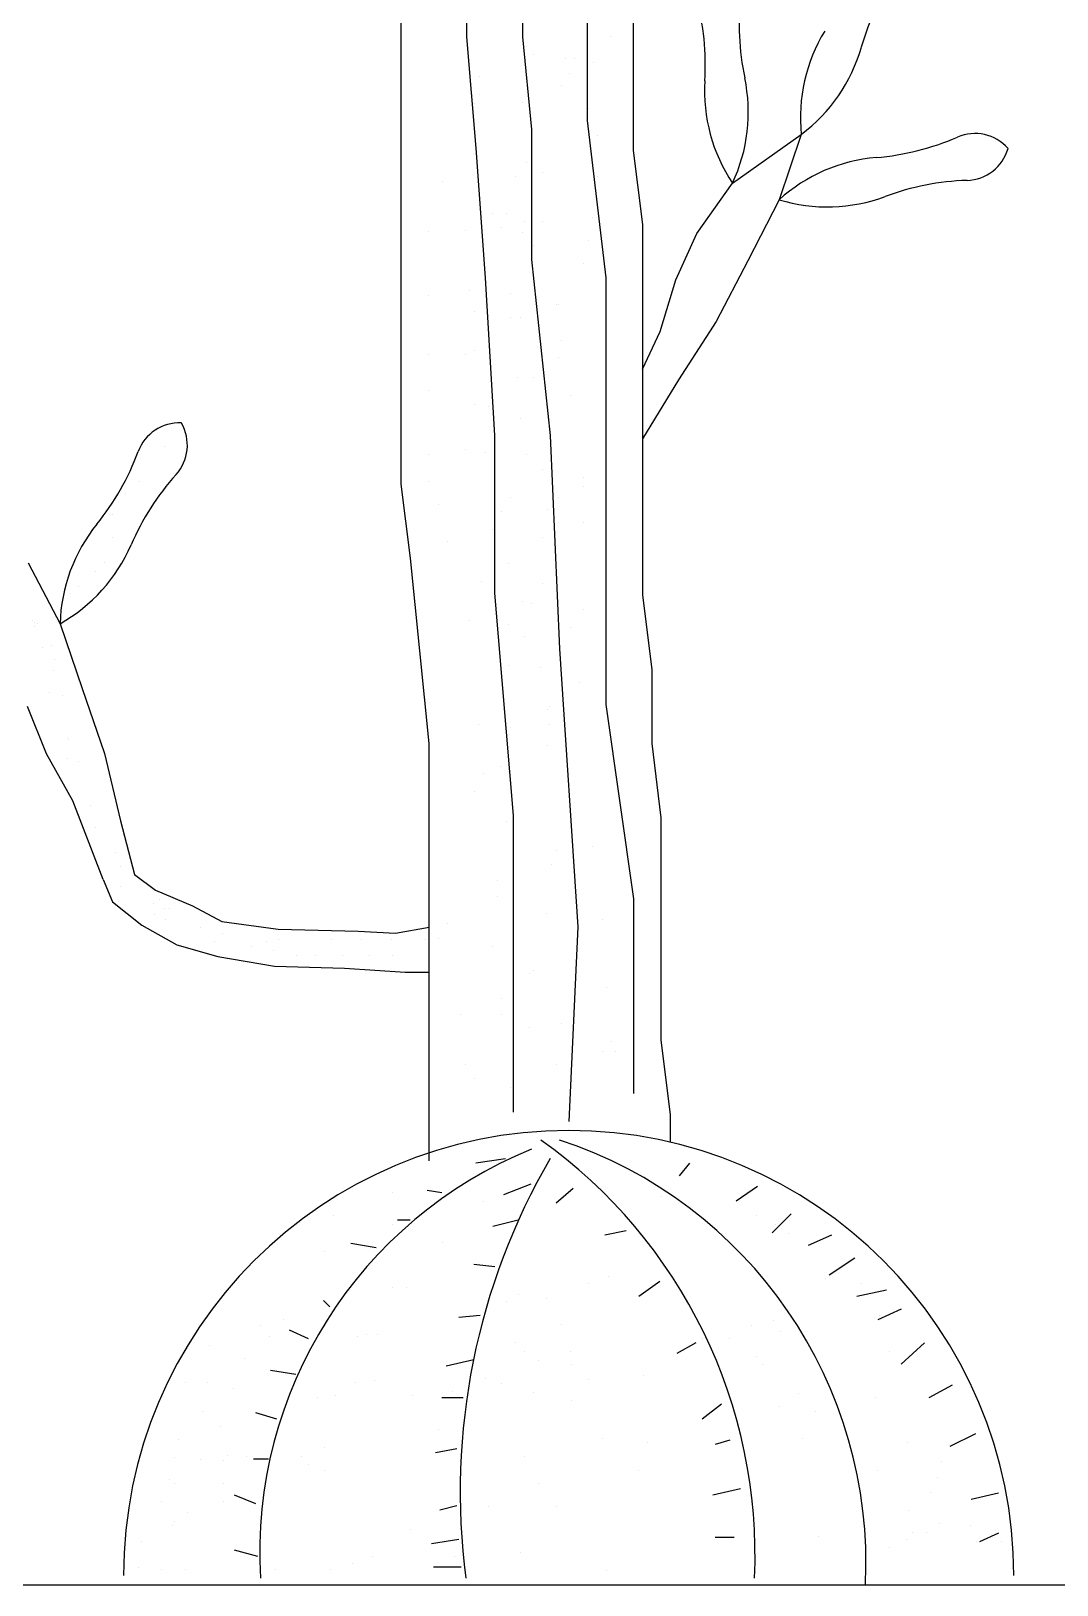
# Model space of a CAD drawing. Header units: millimetres. Extents: x 217.2 to 255.1, y 166.7 to 190.9.
# Drawn here: x 243.346 to 245.209, y 186.583 to 189.404 of the extents above; entities that cross this region are included whole.
import ezdxf

# ---------------------------------------------------------------- set-up
doc = ezdxf.new("R2010")
doc.units = ezdxf.units.MM
doc.layers.add('s', color=145, linetype='Continuous')
doc.layers.add('trees', color=104, linetype='Continuous')

msp = doc.modelspace()

# ---------------------------------------------------------------- linework, layer by layer
at = {"layer": 's', "color": 0}
msp.add_line((217.1888, 186.5832), (255.1288, 186.5832), dxfattribs=at)
at = {"layer": 'trees', "color": 99, "true_color": 0x1a511e}
for p, q in [((244.2381, 189.6288), (244.2381, 189.3933)), ((244.3559, 189.4606), (244.3559, 189.2418)), ((244.4392, 189.4566), (244.4392, 189.1874)), ((244.137, 189.3933), (244.1539, 189.1913)), ((244.3559, 189.2418), (244.3896, 188.9558)), ((244.1539, 189.1913), (244.1707, 188.9558)), ((244.6196, 189.1278), (244.7445, 189.2162)), ((244.7445, 189.2162), (244.7044, 189.0978)), ((244.4392, 189.1874), (244.456, 189.0528)), ((244.5551, 189.0368), (244.6196, 189.1278)), ((244.7044, 189.0978), (244.6473, 188.9871)), ((244.456, 189.0528), (244.456, 188.3797)), ((244.5167, 188.9523), (244.5551, 189.0368)), ((244.2549, 188.9894), (244.2886, 188.6697)), ((244.6473, 188.9871), (244.5902, 188.8765)), ((244.4882, 188.8588), (244.5167, 188.9523)), ((244.456, 188.79), (244.4882, 188.8588)), ((244.5902, 188.8765), (244.5217, 188.771)), ((244.5217, 188.771), (244.456, 188.664)), ((244.2886, 188.6697), (244.3054, 188.2827)), ((244.0351, 188.447), (244.0183, 188.5817)), ((244.0688, 188.1105), (244.0351, 188.447)), ((244.456, 188.3797), (244.4729, 188.2451)), ((243.3987, 188.3281), (243.4392, 188.2103)), ((244.3054, 188.2827), (244.3391, 187.7779)), ((244.4729, 188.2451), (244.4729, 188.1105)), ((243.4392, 188.2103), (243.4796, 188.0925)), ((243.374, 188.092), (243.3396, 188.1781)), ((243.4218, 188.0067), (243.374, 188.092)), ((243.4796, 188.0925), (243.5085, 187.9701)), ((244.0688, 187.8245), (244.0688, 188.1105)), ((244.4729, 188.1105), (244.4897, 187.9759)), ((243.4773, 187.8639), (243.4218, 188.0067)), ((243.5085, 187.9701), (243.5339, 187.8731)), ((244.4897, 187.9759), (244.4897, 187.5721)), ((243.4773, 187.8639), (243.4938, 187.8231)), ((243.5339, 187.8731), (243.5718, 187.8444)), ((243.4938, 187.8231), (243.547, 187.7806)), ((244.0688, 187.5552), (244.0688, 187.8245)), ((244.4401, 187.8284), (244.4401, 187.576)), ((243.9403, 187.77), (244.0076, 187.7665)), ((244.0076, 187.7665), (244.0688, 187.7771)), ((243.9155, 187.7027), (244.0253, 187.6957)), ((244.0253, 187.6957), (244.0688, 187.6957)), ((244.0688, 187.3533), (244.0688, 187.5552)), ((244.4401, 187.576), (244.4401, 187.475)), ((244.4897, 187.5721), (244.5066, 187.4374)), ((244.5066, 187.4374), (244.5066, 187.387)), ((244.2075, 187.3566), (244.1537, 187.3489)), ((244.5418, 187.3489), (244.5226, 187.3259)), ((244.2536, 187.3105), (244.2036, 187.2913)), ((244.3304, 187.3028), (244.2997, 187.276)), ((244.6648, 187.3067), (244.6263, 187.2798)), ((244.0922, 187.2952), (244.0653, 187.299)), ((244.0345, 187.2452), (244.0115, 187.2452)), ((244.2305, 187.2452), (244.1844, 187.2337)), ((244.7262, 187.2567), (244.6917, 187.2222)), ((244.4265, 187.226), (244.3881, 187.2183)), ((244.7993, 187.2183), (244.757, 187.1991)), ((244.1882, 187.1607), (244.1498, 187.1646)), ((244.8415, 187.1761), (244.7954, 187.1454)), ((244.8992, 187.1185), (244.8454, 187.107)), ((243.8885, 187.0878), (243.877, 187.0993)), ((244.9261, 187.0839), (244.8838, 187.0647)), ((244.5533, 187.0225), (244.5187, 187.0033)), ((244.9683, 187.0225), (244.9261, 186.9841)), ((243.827, 186.9649), (243.7809, 186.9726)), ((245.0183, 186.9457), (244.976, 186.9226)), ((244.1306, 186.9226), (244.0922, 186.9226)), ((244.5994, 186.9111), (244.5648, 186.8842)), ((243.7924, 186.8842), (243.754, 186.8958)), ((245.0606, 186.8574), (245.0145, 186.8343)), ((244.1191, 186.8305), (244.0806, 186.8228)), ((243.7771, 186.8113), (243.7502, 186.8113)), ((243.754, 186.7306), (243.7156, 186.746)), ((244.634, 186.7575), (244.5841, 186.746)), ((245.1028, 186.7498), (245.0529, 186.7383)), ((244.1191, 186.7268), (244.0883, 186.7191)), ((244.1229, 186.6654), (244.073, 186.6577)), ((244.6225, 186.6692), (244.5879, 186.6692)), ((245.1028, 186.6769), (245.0683, 186.6615)), ((243.7578, 186.6346), (243.7156, 186.6461)), ((244.1268, 186.6154), (244.0768, 186.6154))]:
    msp.add_line(p, q, dxfattribs=at)
at = {"layer": 'trees', "color": 97, "true_color": 0x25742c}
for p, q in [((244.137, 189.5615), (244.137, 189.3933)), ((244.2381, 189.3933), (244.2549, 189.225)), ((244.2549, 189.225), (244.2549, 188.9894)), ((244.1707, 188.9558), (244.1876, 188.6697)), ((244.1876, 188.6697), (244.1876, 188.3837)), ((244.3896, 188.451), (244.3896, 188.1817)), ((244.1876, 188.3837), (244.2212, 187.9798)), ((244.2212, 187.9798), (244.2212, 187.7106)), ((243.5718, 187.8444), (243.6391, 187.816)), ((243.6391, 187.816), (243.6923, 187.7877)), ((243.547, 187.7806), (243.6108, 187.7452)), ((243.6923, 187.7877), (243.795, 187.7736)), ((243.795, 187.7736), (243.9403, 187.77)), ((243.6108, 187.7452), (243.6852, 187.724)), ((243.6852, 187.724), (243.7879, 187.7063)), ((243.7879, 187.7063), (243.9155, 187.7027)), ((244.488, 187.1339), (244.4496, 187.107)), ((244.1613, 187.0724), (244.1229, 187.0686)), ((244.1498, 186.9918), (244.0999, 186.9803))]:
    msp.add_line(p, q, dxfattribs=at)
at = {"layer": 'trees', "color": 97, "true_color": 0x279b30}
for p, q in [((244.0183, 188.5817), (244.0183, 189.524)), ((244.3896, 188.9558), (244.3896, 188.451)), ((243.341, 188.4389), (243.3987, 188.3281)), ((244.3896, 188.1817), (244.4401, 187.8284)), ((244.3391, 187.7779), (244.3223, 187.4245)), ((244.2212, 187.7106), (244.2212, 187.4414)), ((243.973, 187.1953), (243.9269, 187.203)), ((243.8501, 187.0302), (243.8155, 187.0455)), ((244.6148, 186.8458), (244.5879, 186.8382))]:
    msp.add_line(p, q, dxfattribs=at)
at = {"layer": 'trees', "color": 253}
for p, q in [((244.3986, 189.3941), (244.3986, 189.3941)), ((244.2585, 189.3621), (244.2585, 189.3621)), ((244.3166, 189.3546), (244.3166, 189.3546)), ((244.3332, 189.3546), (244.3332, 189.3546)), ((244.3666, 189.3461), (244.3666, 189.3461)), ((244.1595, 189.3215), (244.1595, 189.3215)), ((244.3084, 189.305), (244.3084, 189.305)), ((244.3246, 189.327), (244.3246, 189.327)), ((244.1595, 189.2884), (244.1595, 189.2884)), ((244.2385, 189.2741), (244.2385, 189.2741)), ((244.1512, 189.2719), (244.1512, 189.2719)), ((244.358, 189.2636), (244.358, 189.2636)), ((244.3746, 189.214), (244.3746, 189.214)), ((244.2465, 189.166), (244.2465, 189.166)), ((244.2257, 189.1396), (244.2257, 189.1396)), ((244.2753, 189.1479), (244.2753, 189.1479)), ((244.3746, 189.1396), (244.3746, 189.1396)), ((244.0933, 189.1313), (244.0933, 189.1313)), ((244.1843, 189.0735), (244.1843, 189.0735)), ((244.2091, 189.0735), (244.2091, 189.0735)), ((244.2425, 189.058), (244.2425, 189.058)), ((244.2747, 189.059), (244.2747, 189.059)), ((244.3663, 189.0652), (244.3663, 189.0652)), ((244.0685, 189.0404), (244.0685, 189.0404)), ((244.1347, 189.0426), (244.1347, 189.0426)), ((244.2006, 189.0467), (244.2006, 189.0467)), ((244.2385, 189.038), (244.2385, 189.038)), ((244.358, 189.0239), (244.358, 189.0239)), ((244.2587, 189.0156), (244.2587, 189.0156)), ((244.3497, 188.9825), (244.3497, 188.9825)), ((244.0685, 188.9247), (244.0685, 188.9247)), ((244.1429, 188.9329), (244.1429, 188.9329)), ((244.217, 188.9273), (244.217, 188.9273)), ((244.3001, 188.9081), (244.3001, 188.9081)), ((244.1511, 188.8944), (244.1511, 188.8944)), ((244.1717, 188.9068), (244.1717, 188.9068)), ((244.2174, 188.8833), (244.2174, 188.8833)), ((244.2339, 188.8833), (244.2339, 188.8833)), ((244.3035, 188.9068), (244.3035, 188.9068)), ((244.1511, 188.8245), (244.1511, 188.8245)), ((244.267, 188.8502), (244.267, 188.8502)), ((244.3084, 188.842), (244.3084, 188.842)), ((244.0685, 188.8172), (244.0685, 188.8172)), ((244.1347, 188.8172), (244.1347, 188.8172)), ((244.3035, 188.8121), (244.3035, 188.8121)), ((244.2294, 188.7751), (244.2294, 188.7751)), ((244.2587, 188.7758), (244.2587, 188.7758)), ((244.0685, 188.751), (244.0685, 188.751)), ((244.3249, 188.7428), (244.3249, 188.7428)), ((244.1511, 188.7257), (244.1511, 188.7257)), ((244.1758, 188.7216), (244.1758, 188.7216)), ((244.2339, 188.7014), (244.2339, 188.7014)), ((243.5881, 188.6495), (243.5881, 188.6495)), ((244.0685, 188.6353), (244.0685, 188.6353)), ((244.1347, 188.6436), (244.1347, 188.6436)), ((244.1717, 188.6393), (244.1717, 188.6393)), ((244.2458, 188.6352), (244.2458, 188.6352)), ((244.2746, 188.6085), (244.2746, 188.6085)), ((243.5426, 188.5869), (243.5426, 188.5869)), ((244.0685, 188.5857), (244.0685, 188.5857)), ((244.3497, 188.594), (244.3497, 188.594)), ((244.3497, 188.5774), (244.3497, 188.5774)), ((243.517, 188.5642), (243.517, 188.5642)), ((244.085, 188.5443), (244.085, 188.5443)), ((244.217, 188.557), (244.217, 188.557)), ((244.3035, 188.557), (244.3035, 188.557)), ((243.4942, 188.5272), (243.4942, 188.5272)), ((244.2006, 188.5323), (244.2006, 188.5323)), ((244.2836, 188.5361), (244.2836, 188.5361)), ((243.4942, 188.4846), (243.4942, 188.4846)), ((244.1841, 188.4994), (244.1841, 188.4994)), ((244.2746, 188.4844), (244.2746, 188.4844)), ((244.3497, 188.5113), (244.3497, 188.5113)), ((244.1016, 188.4782), (244.1016, 188.4782)), ((243.48, 188.4391), (243.48, 188.4391)), ((244.2129, 188.4377), (244.2129, 188.4377)), ((243.463, 188.4221), (243.463, 188.4221)), ((244.1635, 188.4048), (244.1635, 188.4048)), ((244.2746, 188.4004), (244.2746, 188.4004)), ((243.4032, 188.3737), (243.4032, 188.3737)), ((243.4175, 188.3823), (243.4175, 188.3823)), ((243.4317, 188.3965), (243.4317, 188.3965)), ((244.2376, 188.3677), (244.2376, 188.3677)), ((244.2546, 188.3644), (244.2546, 188.3644)), ((244.3497, 188.3542), (244.3497, 188.3542)), ((243.3492, 188.3339), (243.3492, 188.3339)), ((243.352, 188.3311), (243.352, 188.3311)), ((243.352, 188.3226), (243.352, 188.3226)), ((243.3577, 188.3283), (243.3577, 188.3283)), ((244.1429, 188.3348), (244.1429, 188.3348)), ((244.2129, 188.3266), (244.2129, 188.3266)), ((244.3249, 188.3211), (244.3249, 188.3211)), ((243.3833, 188.2885), (243.3833, 188.2885)), ((244.2426, 188.3044), (244.2426, 188.3044)), ((243.3663, 188.2856), (243.3663, 188.2856)), ((243.389, 188.2629), (243.389, 188.2629)), ((243.3862, 188.243), (243.3862, 188.243)), ((244.2129, 188.2525), (244.2129, 188.2525)), ((244.2705, 188.2484), (244.2705, 188.2484)), ((243.3805, 188.2032), (243.3805, 188.2032)), ((244.3415, 188.2219), (244.3415, 188.2219)), ((243.4032, 188.1975), (243.4032, 188.1975)), ((244.287, 188.1784), (244.287, 188.1784)), ((244.2066, 188.1563), (244.2066, 188.1563)), ((244.2836, 188.1723), (244.2836, 188.1723)), ((243.4118, 188.1207), (243.4118, 188.1207)), ((243.4146, 188.1179), (243.4146, 188.1179)), ((244.1594, 188.1455), (244.1594, 188.1455)), ((244.2174, 188.1392), (244.2174, 188.1392)), ((244.287, 188.1455), (244.287, 188.1455)), ((244.2836, 188.1062), (244.2836, 188.1062)), ((243.4118, 188.0838), (243.4118, 188.0838)), ((243.4317, 188.0781), (243.4317, 188.0781)), ((244.1985, 188.0683), (244.1985, 188.0683)), ((244.1677, 188.0566), (244.1677, 188.0566)), ((244.2129, 188.0591), (244.2129, 188.0591)), ((244.1512, 188.0235), (244.1512, 188.0235)), ((243.4544, 187.9985), (243.4544, 187.9985)), ((243.463, 187.9587), (243.463, 187.9587)), ((244.2088, 187.9686), (244.2088, 187.9686)), ((244.3663, 187.9243), (244.3663, 187.9243)), ((243.4999, 187.9132), (243.4999, 187.9132)), ((244.3001, 187.916), (244.3001, 187.916)), ((243.5085, 187.8877), (243.5085, 187.8877)), ((244.2918, 187.8912), (244.2918, 187.8912)), ((243.5085, 187.8507), (243.5085, 187.8507)), ((244.1923, 187.8616), (244.1923, 187.8616)), ((243.5682, 187.8194), (243.5682, 187.8194)), ((243.5796, 187.828), (243.5796, 187.828)), ((243.5881, 187.8109), (243.5881, 187.8109)), ((243.5966, 187.8109), (243.5966, 187.8109)), ((244.1923, 187.8328), (244.1923, 187.8328)), ((243.571, 187.7995), (243.571, 187.7995)), ((243.591, 187.791), (243.591, 187.791)), ((244.1016, 187.7837), (244.1016, 187.7837)), ((244.2827, 187.8029), (244.2827, 187.8029)), ((244.3828, 187.792), (244.3828, 187.792)), ((243.6535, 187.7768), (243.6535, 187.7768)), ((243.6933, 187.7654), (243.6933, 187.7654)), ((243.773, 187.7512), (243.773, 187.7512)), ((243.7957, 187.7541), (243.7957, 187.7541)), ((243.8924, 187.7541), (243.8924, 187.7541)), ((243.9465, 187.7541), (243.9465, 187.7541)), ((244.0005, 187.7541), (244.0005, 187.7541)), ((244.0631, 187.7541), (244.0631, 187.7541)), ((244.0858, 187.7569), (244.0858, 187.7569)), ((243.6797, 187.7507), (243.6797, 187.7507)), ((243.7459, 187.7424), (243.7459, 187.7424)), ((243.7872, 187.7341), (243.7872, 187.7341)), ((243.8286, 187.7259), (243.8286, 187.7259)), ((243.8617, 187.7259), (243.8617, 187.7259)), ((243.9113, 187.7259), (243.9113, 187.7259)), ((243.9609, 187.7259), (243.9609, 187.7259)), ((244.0023, 187.7259), (244.0023, 187.7259)), ((244.1841, 187.7423), (244.1841, 187.7423)), ((244.2586, 187.6988), (244.2586, 187.6988)), ((244.2505, 187.6928), (244.2505, 187.6928)), ((244.3911, 187.668), (244.3911, 187.668)), ((244.2006, 187.6476), (244.2006, 187.6476)), ((244.1264, 187.6184), (244.1264, 187.6184)), ((244.2006, 187.6188), (244.2006, 187.6188)), ((244.2506, 187.5948), (244.2506, 187.5948)), ((244.3084, 187.6019), (244.3084, 187.6019)), ((244.3994, 187.5688), (244.3994, 187.5688)), ((244.1347, 187.5274), (244.1347, 187.5274)), ((244.3001, 187.5274), (244.3001, 187.5274)), ((244.3828, 187.5522), (244.3828, 187.5522)), ((244.4076, 187.5522), (244.4076, 187.5522)), ((244.1512, 187.5026), (244.1512, 187.5026)), ((244.2174, 187.4861), (244.2174, 187.4861)), ((244.2505, 187.4034), (244.2505, 187.4034)), ((244.0023, 187.296), (244.0023, 187.296)), ((244.1677, 187.2794), (244.1677, 187.2794)), ((244.3166, 187.2877), (244.3166, 187.2877)), ((244.4904, 187.2877), (244.4904, 187.2877)), ((243.8948, 187.2546), (243.8948, 187.2546)), ((244.6641, 187.2546), (244.6641, 187.2546)), ((244.0023, 187.2381), (244.0023, 187.2381)), ((244.6972, 187.2381), (244.6972, 187.2381)), ((244.722, 187.2216), (244.722, 187.2216)), ((243.8782, 187.1885), (243.8782, 187.1885)), ((244.0933, 187.205), (244.0933, 187.205)), ((244.3587, 187.1307), (244.3587, 187.1307)), ((244.3948, 187.1427), (244.3948, 187.1427)), ((244.7882, 187.1389), (244.7882, 187.1389)), ((244.8543, 187.1306), (244.8543, 187.1306)), ((244.0023, 187.1223), (244.0023, 187.1223)), ((244.0271, 187.1223), (244.0271, 187.1223)), ((244.2306, 187.1107), (244.2306, 187.1107)), ((244.2827, 187.1027), (244.2827, 187.1027)), ((244.2091, 187.0975), (244.2091, 187.0975)), ((243.7622, 187.0546), (243.7622, 187.0546)), ((243.8038, 187.0645), (243.8038, 187.0645)), ((244.3084, 187.0562), (244.3084, 187.0562)), ((244.655, 187.0546), (244.655, 187.0546)), ((244.695, 187.0626), (244.695, 187.0626)), ((244.8874, 187.0727), (244.8874, 187.0727)), ((243.6701, 187.0186), (243.6701, 187.0186)), ((243.7782, 187.0346), (243.7782, 187.0346)), ((243.9384, 187.0346), (243.9384, 187.0346)), ((243.9544, 187.0386), (243.9544, 187.0386)), ((243.9744, 187.0386), (243.9744, 187.0386)), ((244.2257, 187.0231), (244.2257, 187.0231)), ((244.5648, 187.0314), (244.5648, 187.0314)), ((244.6149, 187.0306), (244.6149, 187.0306)), ((244.707, 187.0426), (244.707, 187.0426)), ((243.7342, 186.9946), (243.7342, 186.9946)), ((244.2422, 187.0066), (244.2422, 187.0066)), ((244.2666, 186.9906), (244.2666, 186.9906)), ((244.3249, 187.0066), (244.3249, 187.0066)), ((244.663, 186.9986), (244.663, 186.9986)), ((244.904, 187.0066), (244.904, 187.0066)), ((244.3267, 186.9826), (244.3267, 186.9826)), ((244.4588, 186.9626), (244.4588, 186.9626)), ((244.675, 186.9826), (244.675, 186.9826)), ((243.6261, 186.9506), (243.6261, 186.9506)), ((243.6661, 186.9506), (243.6661, 186.9506)), ((243.7128, 186.9405), (243.7128, 186.9405)), ((243.9344, 186.9506), (243.9344, 186.9506)), ((243.9704, 186.9546), (243.9704, 186.9546)), ((244.1105, 186.9346), (244.1105, 186.9346)), ((244.1706, 186.9586), (244.1706, 186.9586)), ((244.2008, 186.9487), (244.2008, 186.9487)), ((244.358, 186.957), (244.358, 186.957)), ((243.8663, 186.9226), (243.8663, 186.9226)), ((243.8983, 186.9266), (243.8983, 186.9266)), ((244.0385, 186.9266), (244.0385, 186.9266)), ((244.2587, 186.9322), (244.2587, 186.9322)), ((244.3267, 186.9186), (244.3267, 186.9186)), ((244.7054, 186.9074), (244.7054, 186.9074)), ((244.7391, 186.9306), (244.7391, 186.9306)), ((244.8792, 186.9226), (244.8792, 186.9226)), ((243.6581, 186.8986), (243.6581, 186.8986)), ((244.7711, 186.8986), (244.7711, 186.8986)), ((243.6902, 186.8706), (243.6902, 186.8706)), ((244.085, 186.866), (244.085, 186.866)), ((244.3828, 186.8495), (244.3828, 186.8495)), ((244.7468, 186.8495), (244.7468, 186.8495)), ((243.6141, 186.8466), (243.6141, 186.8466)), ((243.8782, 186.833), (243.8782, 186.833)), ((244.4655, 186.8412), (244.4655, 186.8412)), ((244.9371, 186.8412), (244.9371, 186.8412)), ((243.6061, 186.8146), (243.6061, 186.8146)), ((243.6541, 186.8106), (243.6541, 186.8106)), ((243.6962, 186.8082), (243.6962, 186.8082)), ((243.7022, 186.8186), (243.7022, 186.8186)), ((243.7376, 186.8164), (243.7376, 186.8164)), ((243.8369, 186.8164), (243.8369, 186.8164)), ((243.8503, 186.8026), (243.8503, 186.8026)), ((244.2422, 186.8164), (244.2422, 186.8164)), ((244.9993, 186.8066), (244.9993, 186.8066)), ((243.5981, 186.7746), (243.5981, 186.7746)), ((243.6061, 186.7666), (243.6061, 186.7666)), ((243.6962, 186.7668), (243.6962, 186.7668)), ((243.8782, 186.7916), (243.8782, 186.7916)), ((244.267, 186.7668), (244.267, 186.7668)), ((244.449, 186.7916), (244.449, 186.7916)), ((244.8832, 186.7906), (244.8832, 186.7906)), ((244.9913, 186.7786), (244.9913, 186.7786)), ((244.9793, 186.7506), (244.9793, 186.7506)), ((243.5821, 186.7345), (243.5821, 186.7345)), ((243.6301, 186.7145), (243.6301, 186.7145)), ((243.6962, 186.7338), (243.6962, 186.7338)), ((244.176, 186.7255), (244.176, 186.7255)), ((244.3001, 186.7255), (244.3001, 186.7255)), ((244.9392, 186.7185), (244.9392, 186.7185)), ((243.6021, 186.6905), (243.6021, 186.6905)), ((243.6061, 186.6985), (243.6061, 186.6985)), ((244.0354, 186.6842), (244.0354, 186.6842)), ((244.9953, 186.6945), (244.9953, 186.6945)), ((245.0513, 186.6905), (245.0513, 186.6905)), ((243.546, 186.6625), (243.546, 186.6625)), ((244.7751, 186.6705), (244.7751, 186.6705)), ((244.904, 186.6511), (244.904, 186.6511)), ((244.9352, 186.6665), (244.9352, 186.6665)), ((244.9472, 186.6785), (244.9472, 186.6785)), ((244.9713, 186.6785), (244.9713, 186.6785)), ((245.0633, 186.6625), (245.0633, 186.6625)), ((245.1074, 186.6625), (245.1074, 186.6625)), ((243.9304, 186.6225), (243.9304, 186.6225)), ((243.9664, 186.6345), (243.9664, 186.6345)), ((244.1145, 186.6345), (244.1145, 186.6345)), ((244.2346, 186.6425), (244.2346, 186.6425)), ((243.542, 186.6145), (243.542, 186.6145)), ((243.5821, 186.6105), (243.5821, 186.6105)), ((243.6261, 186.6105), (243.6261, 186.6105)), ((243.7902, 186.6105), (243.7902, 186.6105)), ((243.8903, 186.6105), (243.8903, 186.6105)), ((244.3911, 186.6098), (244.3911, 186.6098))]:
    msp.add_line(p, q, dxfattribs=at)
at = {"layer": 'trees', "color": 97, "true_color": 0x279b30}
for centre, radius, start, end in [((245.3103, 189.2442), 0.4751, 145.6715, 164.0378), ((243.6155, 188.6125), 0.0801, 87.5134, 159.5312), ((243.5498, 188.6522), 0.0801, 318.1677, 30.1856), ((243.0954, 188.8066), 0.4751, 321.1648, 339.5312), ((243.9634, 188.282), 0.4751, 138.1677, 156.5341), ((244.3223, 186.6), 0.8082, 0, 180), ((243.7344, 186.6365), 0.9262, 357.4565, 54.5349), ((244.0541, 186.623), 0.8079, 357.1749, 71.8783), ((244.5517, 186.6415), 0.7904, 112.0515, 183.3389)]:
    msp.add_arc(centre, radius, start, end, dxfattribs=at)
at = {"layer": 'trees', "color": 97, "true_color": 0x25742c}
for centre, radius, start, end in [((244.0952, 189.3423), 0.4751, 356.5499, 14.9162), ((244.9069, 188.8731), 0.3026, 94.9213, 132.0281)]:
    msp.add_arc(centre, radius, start, end, dxfattribs=at)
at = {"layer": 'trees', "color": 99, "true_color": 0x1a511e}
for centre, radius, start, end in [((245.1067, 189.4172), 0.4751, 173.5528, 191.9191), ((245.0455, 189.2466), 0.3026, 148.6685, 185.7753), ((244.5627, 189.4581), 0.3026, 306.931, 344.0378), ((244.8715, 189.2955), 0.3026, 176.5499, 213.6567), ((244.3458, 189.2566), 0.3026, 334.8124, 11.9191), ((245.0597, 189.1379), 0.0801, 41.2699, 113.2877), ((244.8402, 189.6478), 0.4751, 274.9213, 293.2877), ((245.0429, 189.2129), 0.0801, 271.9242, 343.9421), ((245.0616, 188.6581), 0.4751, 91.9242, 110.2906), ((244.7919, 189.3874), 0.3026, 253.1838, 290.2906), ((243.7012, 188.319), 0.3026, 141.1648, 178.2716), ((243.2501, 188.5916), 0.3026, 299.4273, 336.5341), ((245.3301, 186.7515), 1.2049, 149.8171, 187.4415)]:
    msp.add_arc(centre, radius, start, end, dxfattribs=at)

doc.saveas('drawing.dxf')
